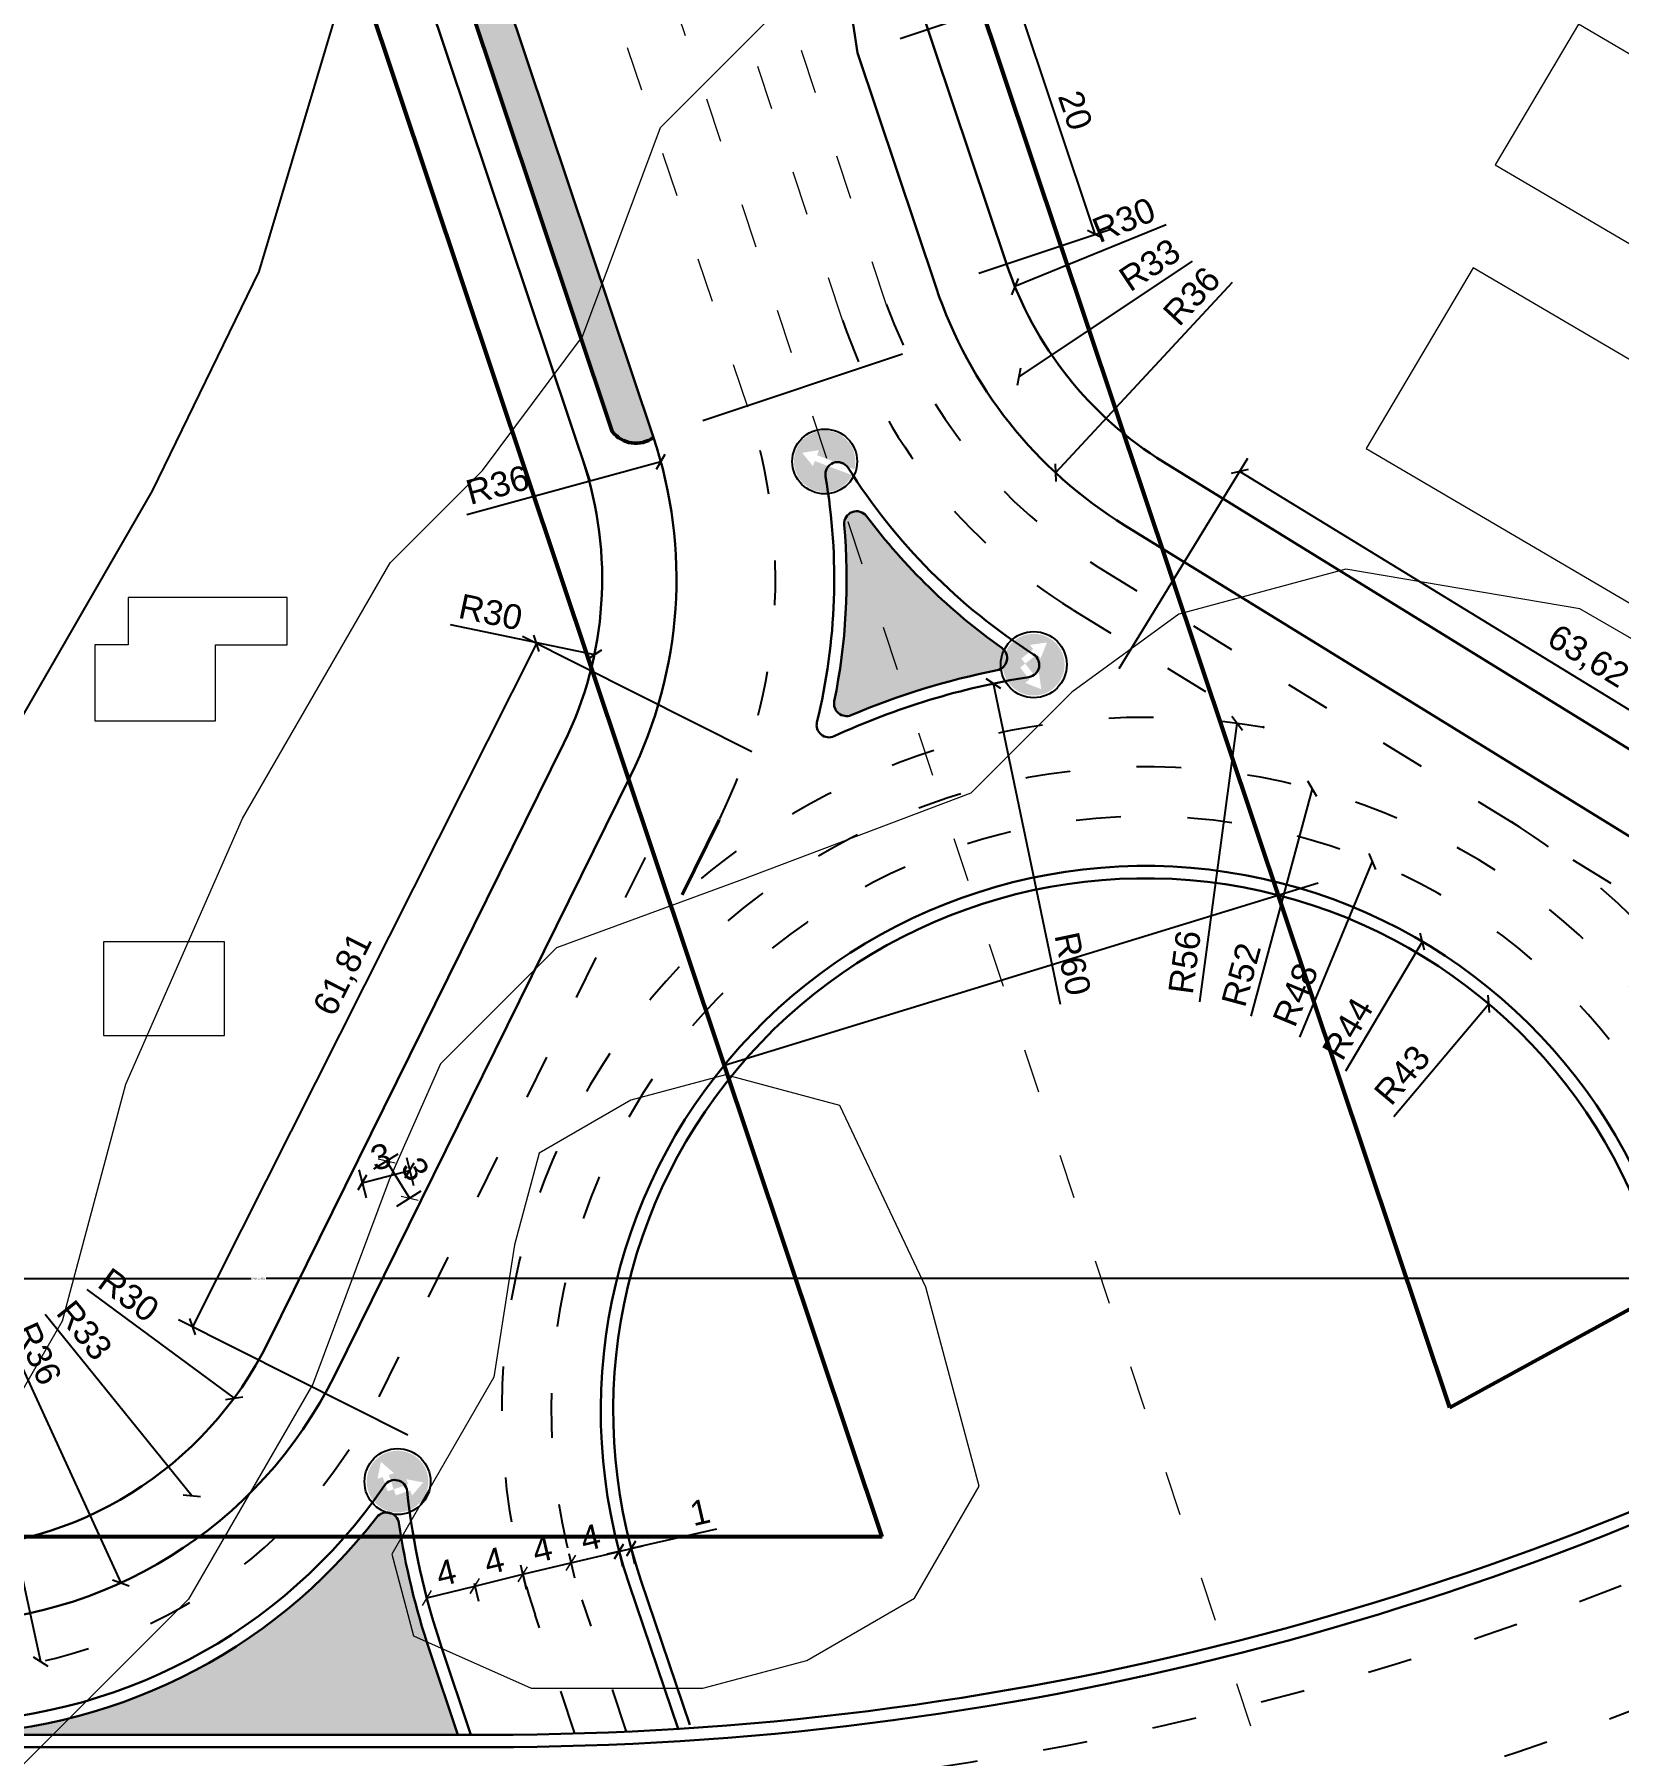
# Model space of a CAD drawing. Header units: millimetres. Extents: x -2825 to 30098, y -1816 to 5947.
# Drawn here: x -597.3 to -469.3, y 5688.3 to 5827.4 of the extents above; entities that cross this region are included whole.
import ezdxf

# ---------------------------------------------------------------- set-up
doc = ezdxf.new("R2010")
doc.units = ezdxf.units.MM
doc.linetypes.add('ACAD_ISO03W100', pattern=[30, 12, -18])
for name, color, linetype in [('1 Вісь', 90, 'Continuous'), ('Дорожні знаки', 7, 'Continuous'), ('Розмітка', 7, 'ACAD_ISO03W100')]:
    doc.layers.add(name, color=color, linetype=linetype)
for name, color, linetype, lineweight in [('Дор. Розм.', 7, 'Continuous', 50), ('Забудова', 40, 'Continuous', 40), ('Осі', 30, 'Continuous', 15), ('Текст', 7, 'Continuous', 20), ('Червоні лінії', 10, 'Continuous', 53)]:
    doc.layers.add(name, color=color, linetype=linetype, lineweight=lineweight)
doc.layers.add('Озелення', color=7, linetype='Continuous', true_color=0x9fff80)
doc.styles.get("Standard").update_dxf_attribs({"font": 'arial.ttf'})
doc.dimstyles.new('ISO-25', dxfattribs={"dimtxt": 2, "dimasz": 1, "dimexe": 1.25, "dimexo": 0.625, "dimtad": 3, "dimtxsty": 'Standard', "dimblk": 'OBLIQUE', "dimcen": 2.5, "dimadec": 0, "dimazin": 0, "dimtfac": 1, "dimtmove": 1, "dimatfit": 3, "dimfxl": 1, "dimarcsym": 0})
doc.dimstyles.get("Standard").update_dxf_attribs({"dimtxt": 0.18, "dimasz": 0.18, "dimexe": 0.18, "dimexo": 0.0625, "dimgap": 0.09, "dimtad": 0, "dimtih": 1, "dimtoh": 1, "dimdec": 4, "dimzin": 0, "dimdsep": 46, "dimtxsty": 'Standard', "dimcen": 0.09, "dimadec": 0, "dimazin": 0, "dimtfac": 1, "dimtdec": 4, "dimtofl": 0, "dimtmove": 0, "dimatfit": 3, "dimfxl": 1, "dimtolj": 1, "dimtzin": 0, "dimarcsym": 0})

# ---------------------------------------------------------------- blocks, each defined once
blk = doc.blocks.new('_Oblique')
at = {"color": 0, "linetype": 'ByBlock', "lineweight": -2}
blk.add_line((-0.5, -0.5), (0.5, 0.5), dxfattribs=at)
blk = doc.blocks.new('*D643')
at = {"layer": 'Defpoints', "color": 0, "transparency": 16777216}
for p in [(-479.82, 5749.05), (-507.57, 5716.2)]:
    blk.add_point(p, dxfattribs=at)
at = {"layer": 'Текст', "color": 0, "lineweight": -2, "transparency": 16777216}
blk.add_line((-487.51, 5739.95), (-479.82, 5749.05), dxfattribs=at)
at = {"layer": 'Текст', "color": 0, "lineweight": -2, "transparency": 16777216, "rotation": 49.81152913987471}
blk.add_blockref('_Oblique', (-479.82, 5749.05), dxfattribs=at)
at = {"layer": 'Текст', "color": 0, "transparency": 16777216, "insert": (-486.82, 5743.31), "char_height": 2, "attachment_point": 5, "rotation": 49.8115}
blk.add_mtext('R43', dxfattribs=at)
blk = doc.blocks.new('*D644')
at = {"layer": 'Defpoints', "color": 0, "transparency": 16777216}
for p in [(-485.19, 5754.08), (-507.57, 5716.2)]:
    blk.add_point(p, dxfattribs=at)
at = {"layer": 'Текст', "color": 0, "lineweight": -2, "transparency": 16777216}
blk.add_line((-491.37, 5743.63), (-485.19, 5754.08), dxfattribs=at)
at = {"layer": 'Текст', "color": 0, "lineweight": -2, "transparency": 16777216, "rotation": 59.43048950632641}
blk.add_blockref('_Oblique', (-485.19, 5754.08), dxfattribs=at)
at = {"layer": 'Текст', "color": 0, "transparency": 16777216, "insert": (-491.23, 5747.05), "char_height": 2, "attachment_point": 5, "rotation": 59.4305}
blk.add_mtext('R44', dxfattribs=at)
blk = doc.blocks.new('*D645')
at = {"layer": 'Defpoints', "color": 0, "transparency": 16777216}
for p in [(-489.21, 5760.55), (-507.57, 5716.2)]:
    blk.add_point(p, dxfattribs=at)
at = {"layer": 'Текст', "color": 0, "lineweight": -2, "transparency": 16777216}
blk.add_line((-495.08, 5746.37), (-489.21, 5760.55), dxfattribs=at)
at = {"layer": 'Текст', "color": 0, "lineweight": -2, "transparency": 16777216, "rotation": 67.50446417866584}
blk.add_blockref('_Oblique', (-489.21, 5760.55), dxfattribs=at)
at = {"layer": 'Текст', "color": 0, "transparency": 16777216, "insert": (-495.44, 5749.79), "char_height": 2, "attachment_point": 5, "rotation": 67.5045}
blk.add_mtext('R48', dxfattribs=at)
blk = doc.blocks.new('*D646')
at = {"layer": 'Defpoints', "color": 0, "transparency": 16777216}
for p in [(-494.08, 5766.42), (-507.57, 5716.2)]:
    blk.add_point(p, dxfattribs=at)
at = {"layer": 'Текст', "color": 0, "lineweight": -2, "transparency": 16777216}
blk.add_line((-499.01, 5748.07), (-494.08, 5766.42), dxfattribs=at)
at = {"layer": 'Текст', "color": 0, "lineweight": -2, "transparency": 16777216, "rotation": 74.96505892016967}
blk.add_blockref('_Oblique', (-494.08, 5766.42), dxfattribs=at)
at = {"layer": 'Текст', "color": 0, "transparency": 16777216, "insert": (-499.82, 5751.4), "char_height": 2, "attachment_point": 5, "rotation": 74.9651}
blk.add_mtext('R52', dxfattribs=at)
blk = doc.blocks.new('*D595')
at = {"layer": 'Defpoints', "color": 0, "transparency": 16777216}
for p in [(-500.16, 5771.71), (-507.57, 5716.2)]:
    blk.add_point(p, dxfattribs=at)
at = {"layer": 'Текст', "color": 0, "lineweight": -2, "transparency": 16777216}
blk.add_line((-503.16, 5749.21), (-500.16, 5771.71), dxfattribs=at)
at = {"layer": 'Текст', "color": 0, "lineweight": -2, "transparency": 16777216, "rotation": 82.39086112347306}
blk.add_blockref('_Oblique', (-500.16, 5771.71), dxfattribs=at)
at = {"layer": 'Текст', "color": 0, "transparency": 16777216, "insert": (-504.39, 5752.42), "char_height": 2, "attachment_point": 5, "rotation": 82.3909}
blk.add_mtext('R56', dxfattribs=at)
blk = doc.blocks.new('*D600')
at = {"layer": 'Defpoints', "color": 0, "transparency": 16777216}
for p in [(-519.85, 5774.93), (-507.57, 5716.2)]:
    blk.add_point(p, dxfattribs=at)
at = {"layer": 'Текст', "color": 0, "lineweight": -2, "transparency": 16777216}
blk.add_line((-514.43, 5749), (-519.85, 5774.93), dxfattribs=at)
at = {"layer": 'Текст', "color": 0, "lineweight": -2, "transparency": 16777216, "rotation": 101.8117540692058}
blk.add_blockref('_Oblique', (-519.85, 5774.93), dxfattribs=at)
at = {"layer": 'Текст', "color": 0, "transparency": 16777216, "insert": (-513.44, 5752.29), "char_height": 2, "attachment_point": 5, "rotation": 281.8118}
blk.add_mtext('R60', dxfattribs=at)
blk = doc.blocks.new('*D607')
at = {"layer": 'Defpoints', "color": 0, "transparency": 16777216}
for p in [(-605.35, 5735), (-590.35, 5702.27)]:
    blk.add_point(p, dxfattribs=at)
at = {"layer": 'Текст', "color": 0, "lineweight": -2, "transparency": 16777216}
blk.add_line((-599.78, 5722.85), (-590.35, 5702.27), dxfattribs=at)
at = {"layer": 'Текст', "color": 0, "lineweight": -2, "transparency": 16777216, "rotation": 294.6184373356507}
blk.add_blockref('_Oblique', (-590.35, 5702.27), dxfattribs=at)
at = {"layer": 'Текст', "color": 0, "transparency": 16777216, "insert": (-597.03, 5720.8), "char_height": 2, "attachment_point": 5, "rotation": 294.6184}
blk.add_mtext('R36', dxfattribs=at)
blk = doc.blocks.new('*D569')
at = {"layer": 'Defpoints', "color": 0, "transparency": 16777216}
for p in [(-605.35, 5735), (-584.62, 5709.32)]:
    blk.add_point(p, dxfattribs=at)
at = {"layer": 'Текст', "color": 0, "lineweight": -2, "transparency": 16777216}
blk.add_line((-596.46, 5723.99), (-584.62, 5709.32), dxfattribs=at)
at = {"layer": 'Текст', "color": 0, "lineweight": -2, "transparency": 16777216, "rotation": 308.9170952604947}
blk.add_blockref('_Oblique', (-584.62, 5709.32), dxfattribs=at)
at = {"layer": 'Текст', "color": 0, "transparency": 16777216, "insert": (-593.29, 5722.68), "char_height": 2, "attachment_point": 5, "rotation": 308.9171}
blk.add_mtext('R33', dxfattribs=at)
blk = doc.blocks.new('*D608')
at = {"layer": 'Defpoints', "color": 0, "transparency": 16777216}
for p in [(-605.35, 5735), (-581.2, 5717.2)]:
    blk.add_point(p, dxfattribs=at)
at = {"layer": 'Текст', "color": 0, "lineweight": -2, "transparency": 16777216}
blk.add_line((-593.11, 5725.98), (-581.2, 5717.2), dxfattribs=at)
at = {"layer": 'Текст', "color": 0, "lineweight": -2, "transparency": 16777216, "rotation": 323.6066083389485}
blk.add_blockref('_Oblique', (-581.2, 5717.2), dxfattribs=at)
at = {"layer": 'Текст', "color": 0, "transparency": 16777216, "insert": (-589.71, 5725.52), "char_height": 2, "attachment_point": 5, "rotation": 323.6066}
blk.add_mtext('R30', dxfattribs=at)
blk = doc.blocks.new('*D609')
at = {"layer": 'Defpoints', "color": 0, "transparency": 16777216}
for p in [(-605.35, 5735), (-596.83, 5695.92)]:
    blk.add_point(p, dxfattribs=at)
at = {"layer": 'Текст', "color": 0, "lineweight": -2, "transparency": 16777216}
blk.add_line((-602.3, 5721), (-596.83, 5695.92), dxfattribs=at)
at = {"layer": 'Текст', "color": 0, "lineweight": -2, "transparency": 16777216, "rotation": 282.2976313158235}
blk.add_blockref('_Oblique', (-596.83, 5695.92), dxfattribs=at)
at = {"layer": 'Текст', "color": 0, "transparency": 16777216, "insert": (-600.05, 5718.41), "char_height": 2, "attachment_point": 5, "rotation": 282.2976}
blk.add_mtext('R40', dxfattribs=at)
blk = doc.blocks.new('*D611')
at = {"layer": 'Defpoints', "color": 0, "transparency": 16777216}
for p in [(-581.46, 5783.4), (-552.09, 5777.27)]:
    blk.add_point(p, dxfattribs=at)
at = {"layer": 'Текст', "color": 0, "lineweight": -2, "transparency": 16777216}
blk.add_line((-563.75, 5779.7), (-552.09, 5777.27), dxfattribs=at)
at = {"layer": 'Текст', "color": 0, "lineweight": -2, "transparency": 16777216, "rotation": 348.2072400435706}
blk.add_blockref('_Oblique', (-552.09, 5777.27), dxfattribs=at)
at = {"layer": 'Текст', "color": 0, "transparency": 16777216, "insert": (-560.47, 5780.7), "char_height": 2, "attachment_point": 5, "rotation": 348.2072}
blk.add_mtext('R30', dxfattribs=at)
blk = doc.blocks.new('*D612')
at = {"layer": 'Defpoints', "color": 0, "transparency": 16777216}
for p in [(-546.72, 5792.86), (-581.46, 5783.4)]:
    blk.add_point(p, dxfattribs=at)
at = {"layer": 'Текст', "color": 0, "lineweight": -2, "transparency": 16777216}
blk.add_line((-562.39, 5788.6), (-546.72, 5792.86), dxfattribs=at)
at = {"layer": 'Текст', "color": 0, "lineweight": -2, "transparency": 16777216, "rotation": 15.23471675593677}
blk.add_blockref('_Oblique', (-546.72, 5792.86), dxfattribs=at)
at = {"layer": 'Текст', "color": 0, "transparency": 16777216, "insert": (-559.91, 5790.98), "char_height": 2, "attachment_point": 5, "rotation": 15.2347}
blk.add_mtext('R36', dxfattribs=at)
blk = doc.blocks.new('*D613')
at = {"layer": 'Defpoints', "color": 0, "transparency": 16777216}
for p in [(-490.34, 5818.35), (-518.11, 5807)]:
    blk.add_point(p, dxfattribs=at)
at = {"layer": 'Текст', "color": 0, "lineweight": -2, "transparency": 16777216}
blk.add_line((-505.9, 5811.99), (-518.11, 5807), dxfattribs=at)
at = {"layer": 'Текст', "color": 0, "lineweight": -2, "transparency": 16777216, "rotation": 202.2462047039531}
blk.add_blockref('_Oblique', (-518.11, 5807), dxfattribs=at)
at = {"layer": 'Текст', "color": 0, "transparency": 16777216, "insert": (-509.31, 5812.38), "char_height": 2, "attachment_point": 5, "rotation": 22.2462}
blk.add_mtext('R30', dxfattribs=at)
blk = doc.blocks.new('*D570')
at = {"layer": 'Defpoints', "color": 0, "transparency": 16777216}
for p in [(-492.84, 5816.37), (-517.8, 5799.72)]:
    blk.add_point(p, dxfattribs=at)
at = {"layer": 'Текст', "color": 0, "lineweight": -2, "transparency": 16777216}
blk.add_line((-503.79, 5809.07), (-517.8, 5799.72), dxfattribs=at)
at = {"layer": 'Текст', "color": 0, "lineweight": -2, "transparency": 16777216, "rotation": 213.7049332531062}
blk.add_blockref('_Oblique', (-517.8, 5799.72), dxfattribs=at)
at = {"layer": 'Текст', "color": 0, "transparency": 16777216, "insert": (-507.22, 5808.76), "char_height": 2, "attachment_point": 5, "rotation": 33.7049}
blk.add_mtext('R33', dxfattribs=at)
blk = doc.blocks.new('*D614')
at = {"layer": 'Defpoints', "color": 0, "transparency": 16777216}
for p in [(-490.34, 5818.35), (-514.83, 5791.97)]:
    blk.add_point(p, dxfattribs=at)
at = {"layer": 'Текст', "color": 0, "lineweight": -2, "transparency": 16777216}
blk.add_line((-500.57, 5807.33), (-514.83, 5791.97), dxfattribs=at)
at = {"layer": 'Текст', "color": 0, "lineweight": -2, "transparency": 16777216, "rotation": 227.1345425023351}
blk.add_blockref('_Oblique', (-514.83, 5791.97), dxfattribs=at)
at = {"layer": 'Текст', "color": 0, "transparency": 16777216, "insert": (-503.83, 5806.24), "char_height": 2, "attachment_point": 5, "rotation": 47.1345}
blk.add_mtext('R36', dxfattribs=at)
blk = doc.blocks.new('*D573')
at = {"layer": 'Defpoints', "color": 0, "transparency": 16777216}
for p in [(-567.44, 5737.24), (-571.28, 5736.24), (-567.02, 5735.6)]:
    blk.add_point(p, dxfattribs=at)
at = {"layer": 'Текст', "color": 0, "lineweight": -2, "transparency": 16777216}
for p, q in [((-567.28, 5736.63), (-566.7, 5734.39)), ((-571.12, 5735.64), (-570.54, 5733.39)), ((-570.85, 5734.6), (-567.02, 5735.6))]:
    blk.add_line(p, q, dxfattribs=at)
for p, rotation in [((-570.85, 5734.6), 194.5704241778625), ((-567.02, 5735.6), 14.57042417786253)]:
    blk.add_blockref('_Oblique', p, dxfattribs=dict(at, rotation=rotation))
at = {"layer": 'Текст', "color": 0, "transparency": 16777216, "insert": (-569.35, 5736.69), "char_height": 2, "attachment_point": 5, "rotation": 14.5704}
blk.add_mtext('3', dxfattribs=at)
blk = doc.blocks.new('*D626')
at = {"layer": 'Defpoints', "color": 0, "transparency": 16777216}
for p in [(-550.45, 5706.35), (-549.48, 5706.57), (-549.13, 5705.04)]:
    blk.add_point(p, dxfattribs=at)
at = {"layer": 'Текст', "color": 0, "lineweight": -2, "transparency": 16777216}
for p, q in [((-550.31, 5705.74), (-549.82, 5703.6)), ((-549.34, 5705.96), (-548.85, 5703.82)), ((-542.23, 5706.62), (-549.13, 5705.04)), ((-550.1, 5704.81), (-551.08, 5704.59)), ((-550.1, 5704.81), (-549.13, 5705.04)), ((-550.1, 5704.81), (-549.13, 5705.04)), ((-549.13, 5705.04), (-548.15, 5705.26))]:
    blk.add_line(p, q, dxfattribs=at)
for p, rotation in [((-550.1, 5704.81), 12.93692160358954), ((-549.13, 5705.04), 192.9369216035896)]:
    blk.add_blockref('_Oblique', p, dxfattribs=dict(at, rotation=rotation))
at = {"layer": 'Текст', "color": 0, "transparency": 16777216, "insert": (-543.56, 5707.99), "char_height": 2, "attachment_point": 5, "rotation": 12.9369}
blk.add_mtext('1', dxfattribs=at)
blk = doc.blocks.new('*D577')
at = {"layer": 'Defpoints', "color": 0, "transparency": 16777216}
for p in [(-510, 5775.62), (-445.67, 5758.86), (-455.74, 5742.41)]:
    blk.add_point(p, dxfattribs=at)
at = {"layer": 'Текст', "color": 0, "lineweight": -2, "transparency": 16777216}
for p, q in [((-509.68, 5776.15), (-499.28, 5793.14)), ((-499.94, 5792.07), (-445.67, 5758.86)), ((-455.41, 5742.94), (-445.02, 5759.93))]:
    blk.add_line(p, q, dxfattribs=at)
for p, rotation in [((-499.94, 5792.07), 148.5334941193659), ((-445.67, 5758.86), 328.5334941193659)]:
    blk.add_blockref('_Oblique', p, dxfattribs=dict(at, rotation=rotation))
at = {"layer": 'Текст', "color": 0, "transparency": 16777216, "insert": (-471.85, 5777.02), "char_height": 2, "attachment_point": 5, "rotation": 328.5335}
blk.add_mtext('63,62', dxfattribs=at)
blk = doc.blocks.new('*D578')
at = {"layer": 'Defpoints', "color": 0, "transparency": 16777216}
for p in [(-538.81, 5769.14), (-584.57, 5722.97), (-566.6, 5713.93)]:
    blk.add_point(p, dxfattribs=at)
at = {"layer": 'Текст', "color": 0, "lineweight": -2, "transparency": 16777216}
for p, q in [((-556.77, 5778.18), (-584.57, 5722.97)), ((-539.37, 5769.42), (-557.89, 5778.74)), ((-567.16, 5714.21), (-585.68, 5723.53))]:
    blk.add_line(p, q, dxfattribs=at)
for p, rotation in [((-556.77, 5778.18), 63.28185972161399), ((-584.57, 5722.97), 243.281859721614)]:
    blk.add_blockref('_Oblique', p, dxfattribs=dict(at, rotation=rotation))
at = {"layer": 'Текст', "color": 0, "transparency": 16777216, "insert": (-572.3, 5751.4), "char_height": 2, "attachment_point": 5, "rotation": 63.2819}
blk.add_mtext('61,81', dxfattribs=at)
blk = doc.blocks.new('*D588')
at = {"layer": 'Defpoints', "color": 0, "transparency": 16777216}
for p in [(-517.97, 5830.2), (-527.98, 5826.85), (-521.64, 5807.89)]:
    blk.add_point(p, dxfattribs=at)
at = {"layer": 'Дор. Розм.', "color": 0, "lineweight": -2, "transparency": 16777216}
for p, q in [((-527.39, 5827.05), (-516.78, 5830.6)), ((-511.62, 5811.24), (-517.97, 5830.2)), ((-521.04, 5808.08), (-510.44, 5811.63))]:
    blk.add_line(p, q, dxfattribs=at)
for p, rotation in [((-517.97, 5830.2), 108.4968565080082), ((-511.62, 5811.24), 288.4968565080082)]:
    blk.add_blockref('_Oblique', p, dxfattribs=dict(at, rotation=rotation))
at = {"layer": 'Дор. Розм.', "color": 0, "transparency": 16777216, "insert": (-513.23, 5821.24), "char_height": 2, "attachment_point": 5, "rotation": 288.4969}
blk.add_mtext('20', dxfattribs=at)
blk = doc.blocks.new('4-2-3')
h = blk.add_hatch(color=5)
h.paths.add_polyline_path([(3.55, 3.27), (3.45, 3.27, 0.409993), (0.23, 0, 1), (6.77, 0, 0.409993)])
h.paths.add_polyline_path([(1.47, 0.66), (1.88, 0.25), (3.02, 1.39), (3.5, 0.91), (3.98, 1.39), (5.12, 0.25), (5.53, 0.66), (6, -1.11), (4.23, -0.64), (4.64, -0.23), (3.5, 0.91), (2.36, -0.23), (2.77, -0.64), (1.01, -1.11)], flags=16)
at = {"color": 5}
blk.add_circle((3.5, 0), 3.5, dxfattribs=at)
blk = doc.blocks.new('4-2-1')
blk.add_hatch(color=5).paths.add_polyline_path([(1.41, 2.56), (4.46, -0.48), (4.87, -0.07), (5.33, -1.84), (3.57, -1.37), (3.98, -0.96), (0.93, 2.08, 19.482096)])
at = {"color": 5}
blk.add_circle((3.5, 0), 3.5, dxfattribs=at)
blk = doc.blocks.new('*D636')
at = {"layer": '1 Вісь', "color": 0, "lineweight": -2, "transparency": 16777216}
for p, q in [((-452.98, 5742.73), (-452.98, 5726.67)), ((-705.46, 5680.06), (-705.46, 5727.03)), ((-705.28, 5726.85), (-579.83, 5726.85)), ((-453.16, 5726.85), (-578.62, 5726.85))]:
    blk.add_line(p, q, dxfattribs=at)
at = {"layer": '1 Вісь', "color": 0, "transparency": 16777216}
for points in [[(-705.28, 5726.88), (-705.28, 5726.82), (-705.46, 5726.85)], [(-453.16, 5726.88), (-453.16, 5726.82), (-452.98, 5726.85)]]:
    blk.add_solid(points, dxfattribs=at)
at = {"layer": 'Defpoints', "color": 0, "transparency": 16777216}
for p in [(-452.98, 5742.79), (-705.46, 5726.85), (-705.46, 5680)]:
    blk.add_point(p, dxfattribs=at)
at = {"layer": '1 Вісь', "color": 0, "transparency": 16777216, "insert": (-579.22, 5726.85), "char_height": 0.18, "attachment_point": 5}
blk.add_mtext('\\A1;252.4766', dxfattribs=at)

msp = doc.modelspace()

# ---------------------------------------------------------------- hatches: boundary and pattern name
at = {"layer": 'Озелення'}
h = msp.add_hatch(color=256, dxfattribs=at)
h.dxf.hatch_style = 1
h.paths.add_polyline_path([(-590.65887, 5924.37709), (-593.50389, 5923.42533), (-550.63931, 5795.29325, 0.414213562), (-547.31841, 5794.82249)])
h = msp.add_hatch(color=256, dxfattribs=at)
h.dxf.hatch_style = 1
h.paths.add_polyline_path([(-531.73153, 5788.41852, 0.1728984), (-531.90062, 5787.76863, -0.072189657), (-532.70418, 5773.4995, 0.603288412), (-531.33463, 5772.37946, -0.019333303), (-526.92384, 5774.04721)])
h.paths.add_polyline_path([(-530.10519, 5788.45735, 0.514255044), (-531.73153, 5788.41852), (-526.92384, 5774.04721, -0.031308539), (-519.549, 5776.01093, 0.657304253), (-519.16596, 5777.80651, -0.077181658)])
h = msp.add_hatch(color=256, dxfattribs=at)
h.dxf.hatch_style = 1
h.paths.add_polyline_path([(-565.41998, 5696.84525, -0.038725067), (-567.7124, 5705.99728), (-570.93985, 5705.99728, -0.221126928), (-605.34915, 5689.99728), (-563.129, 5689.99728)])
h.paths.add_polyline_path([(-569.6724, 5707.57156, -0.011229679), (-570.93985, 5705.99728), (-567.7124, 5705.99728, -0.004622995), (-567.89075, 5707.11107, 0.661146087)])
h.paths.add_polyline_path([(-556.41083, 5669.99844, -0.00076061), (-557.17448, 5669.99728), (-578.33156, 5669.99728, -0.134846235), (-559.43082, 5664.80548), (-555.58544, 5662.52052, 0.724880629), (-554.15432, 5663.77144, -0.027164462)])

# ---------------------------------------------------------------- linework, layer by layer
at = {"elevation": 249, "flags": 128}
msp.add_lwpolyline([(-354.85663, 5859.59911), (-386.99918, 5873.37448), (-402.12508, 5884.98902), (-416.32276, 5892.95375), (-442.10267, 5896.21392), (-463.96664, 5894.25782), (-483.82116, 5887.62641), (-486.0105, 5886.76971), (-508.51929, 5884.969), (-526.7514, 5884.969), (-543.63299, 5881.81777), (-558.03862, 5870.56338), (-565.01634, 5855.70758), (-579.19687, 5808.21404), (-587.81111, 5790.50208), (-603.05619, 5764.09682)], dxfattribs=at)
at = {"layer": '1 Вісь'}
msp.add_line((-527.20168, 5801.55091), (-543.32348, 5796.15762), dxfattribs=at)
at = {"layer": '1 Вісь', "color": 1}
msp.add_line((-541.584, 5744.11157), (-493.60647, 5758.82082), dxfattribs=at)
at = {"layer": 'Defpoints', "linetype": 'Continuous', "lineweight": 15}
for points, elevation in [([(-603.46608, 5708.89524), (-595.06381, 5723.4484), (-589.93859, 5742.57599), (-580.50712, 5764.04177), (-568.58396, 5784.69329), (-561.12453, 5792.15272), (-553.0464, 5802.98197), (-546.74394, 5819.86356), (-537.29025, 5829.31725)], 248), ([(-451.82861, 5769.05872), (-472.47982, 5780.9817), (-491.3774, 5784.16534), (-504.86897, 5780.55029), (-513.51104, 5774.22396), (-521.67048, 5766.06453), (-540.33401, 5759.03053), (-555.1523, 5753.59091), (-564.53096, 5744.21225), (-568.65757, 5734.83359), (-574.84749, 5718.32714), (-584.87387, 5700.96093), (-599.40734, 5686.42746)], 247)]:
    msp.add_lwpolyline(points, dxfattribs=dict(at, elevation=elevation))
at = {"layer": 'Defpoints', "linetype": 'Continuous', "lineweight": 15, "elevation": 246}
msp.add_lwpolyline([(-525.31236, 5726.15122), (-532.26086, 5740.84343), (-541.50533, 5743.32048), (-549.14377, 5741.27377), (-556.54306, 5737.00179), (-558.53211, 5729.57852), (-560.20927, 5718.89736), (-564.54925, 5711.38031), (-568.46718, 5704.59425), (-566.69927, 5697.99633), (-557.2081, 5693.76255), (-543.32768, 5693.76255), (-534.93649, 5696.01097), (-526.2122, 5701.04794), (-521.00647, 5710.08142)], close=True, dxfattribs=at)
at = {"layer": 'Дор. Розм.', "lineweight": 30}
for p, q in [((-518.79088, 5808.8371), (-560.78612, 5934.37054)), ((-547.31841, 5794.82249), (-590.65887, 5924.37709)), ((-552.44085, 5791.22228), (-596.34891, 5922.47357)), ((-530.82598, 5825.9004), (-533.85184, 5845.97761)), ((-524.48092, 5806.93358), (-530.82598, 5825.9004)), ((-506.08539, 5792.81837), (-443.44539, 5754.19684)), ((-509.23434, 5787.71111), (-446.59434, 5749.08958)), ((-578.44742, 5721.71959), (-554.55696, 5770.12371)), ((-573.06707, 5719.06405), (-549.17661, 5767.46817)), ((-549.24479, 5702.07996), (-545.31651, 5690.47246)), ((-548.29756, 5702.40052), (-544.36929, 5690.79303)), ((-563.129, 5689.99728), (-565.41998, 5696.84525)), ((-562.07452, 5689.99728), (-564.47164, 5697.16251)), ((-560.56043, 5689.99728), (-705.46001, 5689.99728)), ((-560.56043, 5688.99728), (-705.46001, 5688.99728))]:
    msp.add_line(p, q, dxfattribs=at)
at = {"layer": 'Дор. Розм.'}
for p, q in [((-550.63931, 5795.29325), (-593.50389, 5923.42533)), ((-545.00173, 5757.85141), (-542.00282, 5763.92746))]:
    msp.add_line(p, q, dxfattribs=at)
at = {"layer": 'Дор. Розм.', "lineweight": 35}
msp.add_lwpolyline([(-334.35335, 5757.90194), (-437.23537, 5701.64685, -0.125750901), (-557.17448, 5670.99728), (-705.46001, 5670.99728)], format="xyb", dxfattribs=at)
at = {"layer": 'Дор. Розм.', "lineweight": 30}
msp.add_lwpolyline([(-333.87359, 5757.02454), (-436.75562, 5700.76945, -0.125750901), (-557.17448, 5669.99728), (-705.46001, 5669.99728)], format="xyb", dxfattribs=at)
for centre, radius, start, end in [((-490.34065, 5818.35467), 30, 198.4968565, 238.3435397), ((-490.34065, 5818.35467), 36, 198.4968565, 238.3435397), ((-581.45869, 5783.4014), 36, 333.7307788, 18.4968565), ((-581.45869, 5783.4014), 30, 333.7307788, 18.4968565), ((-532.42676, 5791.82486), 1, 32.2264158, 189.7465504), ((-490.34183, 5818.35425), 48.74887, 212.2264158, 237.401278), ((-581.46031, 5783.40239), 48.75165, 346.2588094, 9.7465504), ((-581.46031, 5783.40239), 49.75165, 348.5187955, 5.0347958), ((-530.90448, 5787.85639), 1, 36.9384318, 185.0347958), ((-490.34183, 5818.35425), 49.74887, 216.9384318, 234.5921658), ((-519.74535, 5776.99146), 1, 281.3238111, 54.5921658), ((-517.14413, 5776.44261), 1, 279.0287269, 57.401278), ((-507.57143, 5716.19841), 60, 99.0287269, 114.7737357), ((-507.57143, 5716.19841), 61, 101.3238111, 112.9271711), ((-531.72419, 5773.30046), 1, 168.5187955, 292.9271711), ((-533.13262, 5771.58456), 1, 166.2588094, 294.7737357), ((-507.57143, 5716.19841), 44, 16.9214497, 198.7157813), ((-507.57143, 5716.19841), 43, 16.9214497, 198.7157813), ((-605.34915, 5734.99728), 30, 270, 333.7307788), ((-560.56043, 5934.74728), 244.75, 270, 298.6694958), ((-605.34915, 5734.99728), 36, 270, 333.7307788), ((-560.56043, 5934.74728), 245.75, 270, 298.6694958), ((-605.34915, 5734.99728), 44, 270, 325.6163393), ((-568.21179, 5709.58435), 1, 6.2246578, 145.6163393), ((-507.57143, 5716.19841), 60, 186.2246578, 198.4976015), ((-605.34915, 5734.99728), 45, 270, 322.4495102), ((-568.87959, 5706.9621), 1, 8.5673974, 142.4495102), ((-507.57143, 5716.19841), 61, 188.5673974, 198.4976015), ((-498.01657, 5687.63674), 44, 202.6616658, 5.7884581), ((-498.01657, 5687.63674), 43, 202.6616658, 5.7884581)]:
    msp.add_arc(centre, radius, start, end, dxfattribs=at)
at = {"layer": 'Дор. Розм.'}
msp.add_arc((-548.74348, 5796.71832), 2.37171, 216.9318053, 306.9318053, dxfattribs=at)
at = {"layer": 'Забудова', "lineweight": 15}
for points in [[(-489.71936, 5793.92635), (-446.68073, 5768.64838), (-438.04275, 5783.24897), (-458.25775, 5795.12189), (-447.42137, 5813.43837), (-472.57838, 5828.21389), (-479.29906, 5816.85408), (-458.64657, 5804.72421), (-462.76227, 5797.76754), (-481.08137, 5808.52694)], [(-589.7503, 5781.87416), (-589.7503, 5778.07314), (-592.46275, 5778.07314), (-592.46275, 5771.91909), (-582.69792, 5771.91909), (-582.69792, 5778.07314), (-576.91135, 5778.07314), (-576.91135, 5781.87416)], [(-591.74526, 5754.06232), (-591.74526, 5746.50618), (-581.98081, 5746.50618), (-581.98081, 5754.06232)]]:
    msp.add_lwpolyline(points, close=True, dxfattribs=at)
at = {"layer": 'Осі', "linetype": 'ACAD_ISO03W100', "lineweight": 15, "ltscale": 0.3}
msp.add_lwpolyline([(-405.28938, 5416.60762), (-467.63297, 5596.81318), (-578.56752, 5928.42206)], dxfattribs=at)
at = {"layer": 'Розмітка', "ltscale": 0.3}
for p, q in [((-511.33364, 5784.30627), (-448.69364, 5745.68474)), ((-513.43294, 5780.90143), (-497.97367, 5771.36981)), ((-549.48741, 5690.24789), (-553.06949, 5700.90378)), ((-553.66807, 5690.09434), (-556.88015, 5699.68631))]:
    msp.add_line(p, q, dxfattribs=at)
at = {"layer": 'Розмітка', "lineweight": 15, "ltscale": 0.3}
for points in [[(-528.51137, 5805.58526), (-570.50662, 5931.11871)], [(-528.51137, 5805.58526), (-570.50662, 5931.11871)], [(-532.03424, 5804.29569), (-574.0629, 5929.92901)], [(-539.7021, 5797.2721), (-583.07214, 5926.91511)]]:
    msp.add_lwpolyline(points, dxfattribs=at)
at = {"layer": 'Розмітка', "ltscale": 0.3}
msp.add_lwpolyline([(-705.46001, 5694.99728), (-605.34915, 5694.99728, 0.285474527), (-569.48018, 5717.29369), (-545.58971, 5765.69782)], format="xyb", dxfattribs=at)
for centre, radius, start, end in [((-488.85982, 5820.0215), 42.19776, 200.005439, 237.8198339), ((-490.34183, 5818.35425), 43.99887, 198.6339597, 238.2969587), ((-581.45734, 5783.4016), 43.99876, 333.7723792, 18.3757656), ((-507.57143, 5716.19841), 56, 80.1314399, 131.9435611), ((-507.57143, 5716.19841), 52, 17.4003371, 198.5142369), ((-507.57143, 5716.19841), 48, 17.1752189, 198.5805874), ((-507.57143, 5716.19841), 56, 17.6012412, 58.5609017), ((-560.56043, 5934.74728), 250, 270, 298.6694958), ((-558.13277, 5925.24728), 250, 270, 298.6694958), ((-498.01657, 5687.63674), 52, 199.5882751, 8.8618489), ((-498.01657, 5687.63674), 48, 201.0343983, 7.4157256)]:
    msp.add_arc(centre, radius, start, end, dxfattribs=at)
at = {"layer": 'Червоні лінії'}
for p, q in [((-528.83346, 5705.99728), (-603.24219, 5928.42206)), ((-482.98211, 5716.45353), (-553.89285, 5928.42206)), ((-482.98211, 5716.45353), (-280.89445, 5826.9535)), ((-528.83346, 5705.99728), (-783.03473, 5705.99728))]:
    msp.add_line(p, q, dxfattribs=at)

# ---------------------------------------------------------------- block references
at = {"layer": 'Дорожні знаки', "color": 7, "linetype": 'Continuous'}
for name, p, xscale, yscale, zscale, rotation in [('4-2-1', (-531.08825, 5793.94905), 0.74844, 0.74844, 0.74844, 204.1506796674218), ('4-2-3', (-516.91358, 5773.81013), 0.7620479999998088, 0.7620479999998088, 0.7620479999998088, 83.0944719024721), ('4-2-3', (-565.59727, 5709.28547), 0.7620479999998087, 0.7620479999998087, 0.7620479999998087, 153.9906013612919)]:
    msp.add_blockref(name, p, dxfattribs=dict(at, xscale=xscale, yscale=yscale, zscale=zscale, rotation=rotation))

# ---------------------------------------------------------------- dimensions: what is measured, and where the dimension line sits
at = {"layer": '1 Вісь', "color": 1}
dim = msp.add_linear_dim(base=(-705.46001, 5726.85397), p1=(-452.98342, 5742.79202), p2=(-705.46001, 5679.99728), dimstyle='Standard', dxfattribs=at)
dim.commit()
dim.dimension.update_dxf_attribs({"geometry": '*D636', "text_midpoint": (-579.22171, 5726.85397)})
at = {"layer": 'Дор. Розм.'}
dim = msp.add_aligned_dim(p1=(-521.6359, 5807.88534), p2=(-527.98095, 5826.85216), distance=-10.56005, dimstyle='ISO-25', dxfattribs=at)
dim.commit()
dim.dimension.update_dxf_attribs({"geometry": '*D588', "text_midpoint": (-513.23279, 5821.2412)})
at = {"layer": 'Текст'}
for center, mpoint, picture, middle in [((-490.34065, 5818.35467), (-518.10761, 5806.99706), '*D613', (-508.68224, 5810.85235)), ((-490.34065, 5818.35467), (-514.83069, 5791.96836), '*D614', (-502.62171, 5805.12269)), ((-581.45869, 5783.4014), (-546.72382, 5792.86126), '*D612', (-559.4774, 5789.38788)), ((-581.45869, 5783.4014), (-552.09189, 5777.27023), '*D611', (-560.80288, 5779.0889)), ((-507.57143, 5716.19841), (-519.85324, 5774.92793), '*D600', (-515.04788, 5751.94953)), ((-507.57143, 5716.19841), (-500.15621, 5771.7053), '*D595', (-502.76183, 5752.20081)), ((-507.57143, 5716.19841), (-494.08221, 5766.41833), '*D646', (-498.23105, 5750.97231)), ((-507.57143, 5716.19841), (-489.20608, 5760.54606), '*D645', (-493.92254, 5749.157)), ((-507.57143, 5716.19841), (-485.19376, 5754.08297), '*D644', (-489.8353, 5746.22501)), ((-507.57143, 5716.19841), (-479.82335, 5749.04722), '*D643', (-485.56579, 5742.24919)), ((-605.34915, 5734.99728), (-590.35251, 5702.2696), '*D607', (-598.52709, 5720.10927)), ((-605.34915, 5734.99728), (-584.61871, 5709.32144), '*D569', (-594.57013, 5721.64684)), ((-605.34915, 5734.99728), (-581.20028, 5717.19749), '*D608', (-590.68991, 5724.19216)), ((-605.34915, 5734.99728), (-596.82955, 5695.9151), '*D609', (-601.65699, 5718.06016))]:
    dim = msp.add_radius_dim(center=center, mpoint=mpoint, dimstyle='ISO-25', dxfattribs=at)
    dim.commit()
    dim.dimension.update_dxf_attribs({"geometry": picture, "text_midpoint": middle, "dimtype": 164})
dim = msp.add_radius_dim(center=(-492.8407, 5816.37172), mpoint=(-517.79789, 5799.72424), text='R33', dimstyle='ISO-25', dxfattribs=at)
dim.commit()
dim.dimension.update_dxf_attribs({"geometry": '*D570', "text_midpoint": (-506.30131, 5807.39293), "dimtype": 164})
for p1, p2, distance, picture, middle in [((-510.00231, 5775.62115), (-455.73816, 5742.41166), 19.28503, '*D577', (-471.8498, 5777.02373)), ((-538.81307, 5769.14006), (-566.60392, 5713.92767), -20.10817, '*D578', (-572.30155, 5751.39592))]:
    dim = msp.add_aligned_dim(p1=p1, p2=p2, distance=distance, dimstyle='ISO-25', dxfattribs=at)
    dim.commit()
    dim.dimension.update_dxf_attribs({"geometry": picture, "text_midpoint": middle})
dim = msp.add_linear_dim(base=(-567.016, 5735.59955), p1=(-571.28001, 5736.24138), p2=(-567.44213, 5737.23895), angle=14.5704242, text='3', dimstyle='ISO-25', dxfattribs=at)
dim.commit()
dim.dimension.update_dxf_attribs({"geometry": '*D573', "text_midpoint": (-568.93494, 5735.10076), "dimtype": 161})
msp.add_aligned_dim(p1=(-567.44213, 5737.23895), p2=(-565.57802, 5734.23751), distance=-1.69388, text='3', dimstyle='ISO-25', dxfattribs=at).render()
dim = msp.add_linear_dim(base=(-549.12753, 5705.03739), p1=(-550.45458, 5706.34777), p2=(-549.47996, 5706.57165), angle=12.9369216, dimstyle='ISO-25', dxfattribs=at)
dim.commit()
dim.dimension.update_dxf_attribs({"geometry": '*D626', "text_midpoint": (-543.19656, 5706.39979), "dimtype": 161})
for p1, p2, distance in [((-554.30672, 5705.25253), (-550.41211, 5706.16469), -1.38629), ((-558.20133, 5704.34038), (-554.30672, 5705.25253), -1.40631), ((-565.8446, 5701.90724), (-561.95972, 5702.85999), -0.8778), ((-561.95972, 5702.85999), (-558.07484, 5703.81273), -0.87102)]:
    msp.add_aligned_dim(p1=p1, p2=p2, distance=distance, dimstyle='ISO-25', dxfattribs=at).render()

doc.saveas('drawing.dxf')
